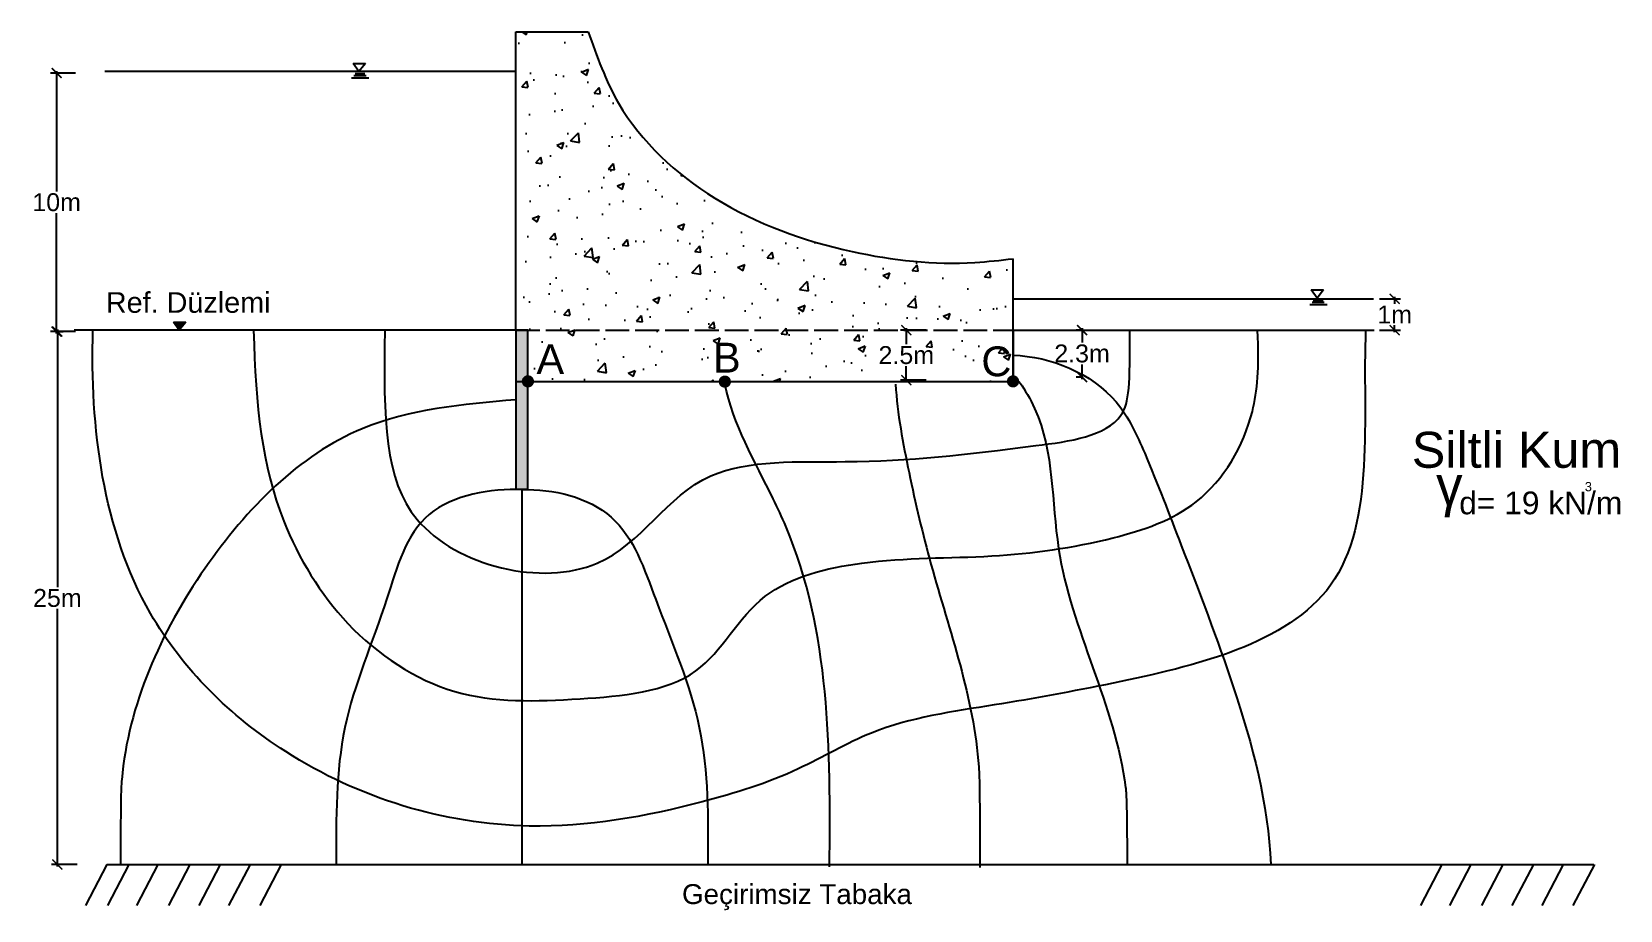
# Model space of a CAD drawing. Header units: millimetres. Extents: x 1534 to 1613.9, y 1186.9 to 1231.1.
import ezdxf

# ---------------------------------------------------------------- set-up
doc = ezdxf.new("R2010")
doc.units = ezdxf.units.MM
doc.linetypes.add('ACAD_ISO02W100', pattern=[15, 12, -3])
doc.styles.get("Standard").update_dxf_attribs({"font": 'arial.ttf'})
doc.dimstyles.new('sınaw', dxfattribs={"dimtxt": 0.9, "dimasz": 0.5, "dimexe": 0.2995, "dimexo": 0.299, "dimgap": 0.09, "dimtad": 0, "dimtih": 1, "dimtoh": 1, "dimdec": 1, "dimzin": 0, "dimdsep": 46, "dimtxsty": 'Standard', "dimblk": 'ARCHTICK', "dimcen": 0.09, "dimdle": 0.1, "dimadec": 0, "dimazin": 0, "dimtfac": 1, "dimtdec": 1, "dimtofl": 0, "dimtmove": 0, "dimatfit": 3, "dimldrblk": 'ARCHTICK', "dimfxl": 1, "dimfxlon": 1, "dimtolj": 1, "dimtzin": 0, "dimlwd": 25, "dimarcsym": 0})
pattern_1 = [(50, (0, 0), (3.6436934, -0.3187817), [0.381, -4.191]), (355, (0, 0), (-0.7048565, 3.821133), [0.3048, -3.3528]), (100.451, (0.3036, -0.0266), (2.93885, 3.502334), [0.3238, -3.5618]), (46.1842, (0, 1.016), (5.421581, -0.840847), [0.5715, -6.2865]), (96.6356, (0.452, 0.946), (4.748085, 4.948511), [0.4857, -5.3427]), (351.184, (0, 1.016), (4.748092, 4.948502), [0.4572, -5.0292]), (21, (0.508, 0.762), (3.0322976, -2.0453104), [0.381, -4.191]), (326, (0.508, 0.762), (1.2360406, 3.683759), [0.3048, -3.3528]), (71.4514, (0.7607, 0.5916), (4.26833, 1.638457), [0.3238, -3.5618]), (37.5, (0, 0), (0.0617721, 1.6911008), [0, -3.31216, 0, -3.4036, 0, -3.3655]), (7.5, (0, 0), (1.3363933, 2.0036115), [0, -1.94056, 0, -3.23596, 0, -1.2827]), (327.5, (-1.1328, 0), (2.7118119, -0.1145749), [0, -1.27, 0, -3.9624, 0, -5.2578]), (317.5, (-1.6408, 0), (2.9625836, 0.5085298), [0, -1.651, 0, -2.63144, 0, -3.7338])]

# ---------------------------------------------------------------- blocks, each defined once
blk = doc.blocks.new('_ArchTick')
at = {"color": 0, "linetype": 'ByBlock', "const_width": 0.15}
blk.add_lwpolyline([(-0.5, -0.5), (0.5, 0.5)], dxfattribs=at)
blk = doc.blocks.new('*D3')
at = {"color": 0, "lineweight": -2}
for p, q in [((1536.253, 1229.017), (1534.996, 1229.017)), ((1536.253, 1216.017), (1534.996, 1216.017))]:
    blk.add_line(p, q, dxfattribs=at)
at = {"color": 0, "lineweight": 25}
for p, q in [((1535.296, 1229.117), (1535.296, 1223.066)), ((1535.296, 1215.917), (1535.296, 1221.967))]:
    blk.add_line(p, q, dxfattribs=at)
at = {"layer": 'Defpoints', "color": 0}
for p in [(1536.552, 1229.017), (1535.296, 1216.017), (1536.552, 1216.017)]:
    blk.add_point(p, dxfattribs=at)
at = {"color": 0, "lineweight": 25, "xscale": 0.5, "yscale": 0.5, "zscale": 0.5}
for p, rotation in [((1535.296, 1229.017), 90), ((1535.296, 1216.017), 270)]:
    blk.add_blockref('_ArchTick', p, dxfattribs=dict(at, rotation=rotation))
at = {"color": 0, "insert": (1535.296, 1222.517), "char_height": 0.9, "attachment_point": 5}
blk.add_mtext('\\A1;10m', dxfattribs=at)
blk = doc.blocks.new('*D5')
at = {"color": 0, "lineweight": -2}
for p, q in [((1601.828, 1217.661), (1602.889, 1217.661)), ((1601.828, 1216.089), (1602.889, 1216.089))]:
    blk.add_line(p, q, dxfattribs=at)
at = {"color": 0, "lineweight": 25}
for p, q in [((1602.59, 1217.761), (1602.59, 1217.417)), ((1602.59, 1215.989), (1602.59, 1216.333))]:
    blk.add_line(p, q, dxfattribs=at)
at = {"layer": 'Defpoints', "color": 0}
for p in [(1601.529, 1217.661), (1601.529, 1216.089), (1602.59, 1216.089)]:
    blk.add_point(p, dxfattribs=at)
at = {"color": 0, "lineweight": 25, "xscale": 0.5, "yscale": 0.5, "zscale": 0.5}
for p, rotation in [((1602.59, 1217.661), 90), ((1602.59, 1216.089), 270)]:
    blk.add_blockref('_ArchTick', p, dxfattribs=dict(at, rotation=rotation))
at = {"color": 0, "insert": (1602.59, 1216.875), "char_height": 0.9, "attachment_point": 5}
blk.add_mtext('\\A1;1m ', dxfattribs=at)
blk = doc.blocks.new('*D8')
at = {"color": 0, "lineweight": -2}
for p, q in [((1535.295, 1216.017), (1535.633, 1216.017)), ((1536.334, 1189.226), (1535.034, 1189.226))]:
    blk.add_line(p, q, dxfattribs=at)
at = {"color": 0, "lineweight": 25}
for p, q in [((1535.334, 1216.117), (1535.334, 1203.171)), ((1535.334, 1189.126), (1535.334, 1202.072))]:
    blk.add_line(p, q, dxfattribs=at)
at = {"layer": 'Defpoints', "color": 0}
for p in [(1534.996, 1216.017), (1535.334, 1189.226), (1537.82, 1189.226)]:
    blk.add_point(p, dxfattribs=at)
at = {"color": 0, "lineweight": 25, "xscale": 0.5, "yscale": 0.5, "zscale": 0.5}
for p, rotation in [((1535.334, 1216.017), 90), ((1535.334, 1189.226), 270)]:
    blk.add_blockref('_ArchTick', p, dxfattribs=dict(at, rotation=rotation))
at = {"color": 0, "insert": (1535.334, 1202.621), "char_height": 0.9, "attachment_point": 5}
blk.add_mtext('\\A1;25m', dxfattribs=at)
blk = doc.blocks.new('*D10')
at = {"color": 0, "lineweight": -2}
for p, q in [((1579.029, 1216.089), (1577.73, 1216.089)), ((1579.029, 1213.573), (1577.73, 1213.573))]:
    blk.add_line(p, q, dxfattribs=at)
at = {"color": 0, "lineweight": 25}
for p, q in [((1578.029, 1216.189), (1578.029, 1215.381)), ((1578.029, 1213.473), (1578.029, 1214.281))]:
    blk.add_line(p, q, dxfattribs=at)
at = {"layer": 'Defpoints', "color": 0}
for p in [(1583.398, 1216.089), (1578.029, 1213.573), (1583.398, 1213.573)]:
    blk.add_point(p, dxfattribs=at)
at = {"color": 0, "lineweight": 25, "xscale": 0.5, "yscale": 0.5, "zscale": 0.5}
for p, rotation in [((1578.029, 1216.089), 90), ((1578.029, 1213.573), 270)]:
    blk.add_blockref('_ArchTick', p, dxfattribs=dict(at, rotation=rotation))
at = {"color": 0, "insert": (1578.029, 1214.831), "char_height": 0.9, "attachment_point": 5}
blk.add_mtext('\\A1;2.5m', dxfattribs=at)
blk = doc.blocks.new('*D11')
at = {"color": 0, "lineweight": -2}
for p, q in [((1586.868, 1216.094), (1586.568, 1216.094)), ((1586.868, 1213.732), (1586.568, 1213.732))]:
    blk.add_line(p, q, dxfattribs=at)
at = {"color": 0, "lineweight": 25}
for p, q in [((1586.868, 1216.194), (1586.868, 1215.463)), ((1586.868, 1213.632), (1586.868, 1214.363))]:
    blk.add_line(p, q, dxfattribs=at)
at = {"layer": 'Defpoints', "color": 0}
for p in [(1587.047, 1216.094), (1586.868, 1213.732), (1587.065, 1213.732)]:
    blk.add_point(p, dxfattribs=at)
at = {"color": 0, "lineweight": 25, "xscale": 0.5, "yscale": 0.5, "zscale": 0.5}
for p, rotation in [((1586.868, 1216.094), 90), ((1586.868, 1213.732), 270)]:
    blk.add_blockref('_ArchTick', p, dxfattribs=dict(at, rotation=rotation))
at = {"color": 0, "insert": (1586.868, 1214.913), "char_height": 0.9, "attachment_point": 5}
blk.add_mtext('\\A1;2.3m', dxfattribs=at)

msp = doc.modelspace()

# ---------------------------------------------------------------- hatches: boundary and pattern name
h = msp.add_hatch()
h.set_pattern_fill('AR-CONC', color=256, scale=0.02, style=0)
h.set_pattern_definition(pattern_1)
edge = h.paths.add_edge_path()
edge.add_spline(control_points=[(1583.398, 1219.679), (1582.761, 1219.606), (1580.068, 1219.294), (1574.846, 1219.874), (1568.365, 1222.179), (1563.68, 1226.474), (1562.467, 1229.854), (1562.023, 1231.089)], knot_values=[0, 0, 0, 0, 1.923059, 8.125941, 15.54288, 22.330266, 26.237855, 26.237855, 26.237855, 26.237855], degree=3, periodic=0)
edge.add_line((1562.023, 1231.089), (1558.398, 1231.089))
edge.add_line((1558.398, 1231.089), (1558.398, 1216.089))
edge.add_line((1558.398, 1216.089), (1583.398, 1216.089))
edge.add_line((1583.398, 1216.089), (1583.398, 1217.089))
edge.add_line((1583.398, 1217.089), (1583.398, 1219.679))
for points in [[(1541.791, 1216.494), (1541.17, 1216.494), (1541.464, 1216.089)], [(1558.998, 1216.089), (1558.398, 1216.089), (1558.398, 1215.089), (1558.398, 1210.089), (1558.398, 1208.089), (1558.998, 1208.089)]]:
    msp.add_hatch(color=256).paths.add_polyline_path(points)
h = msp.add_hatch()
h.set_pattern_fill('AR-CONC', color=256, scale=0.02, style=0)
h.set_pattern_definition(pattern_1)
edge = h.paths.add_edge_path()
edge.add_line((1583.398, 1216.089), (1558.998, 1216.089))
edge.add_line((1558.998, 1216.089), (1558.998, 1213.515))
edge.add_line((1558.998, 1213.515), (1583.398, 1213.515))
edge.add_spline(control_points=[(1583.398, 1213.515), (1583.397, 1213.536), (1583.397, 1213.556), (1583.398, 1213.573)], knot_values=[0, 0, 0, 0, 0.122192, 0.122192, 0.122192, 0.122192], degree=3, periodic=0)
edge.add_spline(control_points=[(1585.061, 1210.352), (1584.928, 1210.963), (1584.45, 1212.54), (1583.423, 1213.999), (1583.398, 1213.573)], knot_values=[0.122192, 0.122192, 0.122192, 0.122192, 1.999878, 5.054745, 5.054745, 5.054745, 5.054745], degree=3, periodic=0)
edge.add_line((1583.398, 1213.573), (1583.398, 1216.089))
h.paths.add_polyline_path([(1581.324, 1212.927), (1583.587, 1212.927), (1583.587, 1216.018), (1581.324, 1216.018)], flags=24)
h.paths.add_polyline_path([(1567.775, 1213.137), (1569.923, 1213.137), (1569.923, 1216.228), (1567.775, 1216.228)], flags=9)
h.paths.add_polyline_path([(1559.049, 1213.062), (1561.203, 1213.062), (1561.203, 1216.153), (1559.049, 1216.153)], flags=9)
h = msp.add_hatch(color=256)
edge = h.paths.add_edge_path()
edge.add_arc((1558.998, 1213.515), 0.309, 66.38844, 144.23601)
edge.add_arc((1550.049, 1201.354), 15.099, 53.64916, 54.82286, ccw=False)
edge.add_spline(control_points=[(1558.998, 1213.515), (1559.04, 1213.609), (1559.081, 1213.704), (1559.122, 1213.798)], knot_values=[25.126339, 25.126339, 25.126339, 25.126339, 25.418456, 25.418456, 25.418456, 25.418456], degree=3, periodic=0)
edge = h.paths.add_edge_path()
edge.add_spline(control_points=[(1559.122, 1213.798), (1559.081, 1213.704), (1559.04, 1213.609), (1558.998, 1213.515)], knot_values=[25.126339, 25.126339, 25.126339, 25.126339, 25.418456, 25.418456, 25.418456, 25.418456], degree=3, periodic=0)
edge.add_arc((1550.049, 1201.354), 15.099, 52.47546, 53.64916, ccw=False)
edge.add_arc((1558.998, 1213.515), 0.309, 323.06231, 360)
edge.add_arc((1558.998, 1213.515), 0.309, 360, 426.38844)
edge = h.paths.add_edge_path()
edge.add_arc((1550.049, 1201.354), 15.099, 52.47546, 53.64916)
edge.add_spline(control_points=[(1558.998, 1213.515), (1558.957, 1213.421), (1558.915, 1213.326), (1558.872, 1213.233)], knot_values=[24.834157, 24.834157, 24.834157, 24.834157, 25.126339, 25.126339, 25.126339, 25.126339], degree=3, periodic=0)
edge.add_arc((1558.998, 1213.515), 0.309, 245.91106, 323.06231)
edge = h.paths.add_edge_path()
edge.add_arc((1550.049, 1201.354), 15.099, 53.64916, 54.82286)
edge.add_arc((1558.998, 1213.515), 0.309, 144.23601, 180)
edge.add_arc((1558.998, 1213.515), 0.309, 180, 245.91106)
edge.add_spline(control_points=[(1558.872, 1213.233), (1558.915, 1213.326), (1558.957, 1213.421), (1558.998, 1213.515)], knot_values=[24.834157, 24.834157, 24.834157, 24.834157, 25.126339, 25.126339, 25.126339, 25.126339], degree=3, periodic=0)
h = msp.add_hatch(color=256)
edge = h.paths.add_edge_path()
edge.add_arc((1568.902, 1213.501), 0.309, 66.38844, 144.23601)
edge.add_arc((1559.952, 1201.34), 15.099, 53.64916, 54.82286, ccw=False)
edge.add_spline(control_points=[(1568.902, 1213.501), (1568.943, 1213.595), (1568.984, 1213.69), (1569.026, 1213.784)], knot_values=[25.126339, 25.126339, 25.126339, 25.126339, 25.418456, 25.418456, 25.418456, 25.418456], degree=3, periodic=0)
edge = h.paths.add_edge_path()
edge.add_spline(control_points=[(1569.026, 1213.784), (1568.984, 1213.69), (1568.943, 1213.595), (1568.902, 1213.501)], knot_values=[25.126339, 25.126339, 25.126339, 25.126339, 25.418456, 25.418456, 25.418456, 25.418456], degree=3, periodic=0)
edge.add_arc((1559.952, 1201.34), 15.099, 52.47546, 53.64916, ccw=False)
edge.add_arc((1568.902, 1213.501), 0.309, 323.06231, 360)
edge.add_arc((1568.902, 1213.501), 0.309, 360, 426.38844)
edge = h.paths.add_edge_path()
edge.add_arc((1559.952, 1201.34), 15.099, 52.47546, 53.64916)
edge.add_spline(control_points=[(1568.902, 1213.501), (1568.86, 1213.406), (1568.818, 1213.312), (1568.775, 1213.218)], knot_values=[24.834157, 24.834157, 24.834157, 24.834157, 25.126339, 25.126339, 25.126339, 25.126339], degree=3, periodic=0)
edge.add_arc((1568.902, 1213.501), 0.309, 245.91106, 323.06231)
edge = h.paths.add_edge_path()
edge.add_arc((1559.952, 1201.34), 15.099, 53.64916, 54.82286)
edge.add_arc((1568.902, 1213.501), 0.309, 144.23601, 180)
edge.add_arc((1568.902, 1213.501), 0.309, 180, 245.91106)
edge.add_spline(control_points=[(1568.775, 1213.218), (1568.818, 1213.312), (1568.86, 1213.406), (1568.902, 1213.501)], knot_values=[24.834157, 24.834157, 24.834157, 24.834157, 25.126339, 25.126339, 25.126339, 25.126339], degree=3, periodic=0)
h = msp.add_hatch(color=256)
edge = h.paths.add_edge_path()
edge.add_arc((1583.398, 1213.515), 0.309, 66.38844, 144.23601)
edge.add_arc((1574.449, 1201.354), 15.099, 53.64916, 54.82286, ccw=False)
edge.add_spline(control_points=[(1583.398, 1213.515), (1583.44, 1213.609), (1583.481, 1213.704), (1583.522, 1213.798)], knot_values=[25.126339, 25.126339, 25.126339, 25.126339, 25.418456, 25.418456, 25.418456, 25.418456], degree=3, periodic=0)
edge = h.paths.add_edge_path()
edge.add_spline(control_points=[(1583.522, 1213.798), (1583.481, 1213.704), (1583.44, 1213.609), (1583.398, 1213.515)], knot_values=[25.126339, 25.126339, 25.126339, 25.126339, 25.418456, 25.418456, 25.418456, 25.418456], degree=3, periodic=0)
edge.add_arc((1574.449, 1201.354), 15.099, 52.47546, 53.64916, ccw=False)
edge.add_arc((1583.398, 1213.515), 0.309, 323.06231, 360)
edge.add_arc((1583.398, 1213.515), 0.309, 360, 426.38844)
edge = h.paths.add_edge_path()
edge.add_arc((1574.449, 1201.354), 15.099, 52.47546, 53.64916)
edge.add_spline(control_points=[(1583.398, 1213.515), (1583.357, 1213.421), (1583.315, 1213.326), (1583.272, 1213.233)], knot_values=[24.834157, 24.834157, 24.834157, 24.834157, 25.126339, 25.126339, 25.126339, 25.126339], degree=3, periodic=0)
edge.add_arc((1583.398, 1213.515), 0.309, 245.91106, 323.06231)
edge = h.paths.add_edge_path()
edge.add_arc((1574.449, 1201.354), 15.099, 53.64916, 54.82286)
edge.add_arc((1583.398, 1213.515), 0.309, 144.23601, 180)
edge.add_arc((1583.398, 1213.515), 0.309, 180, 245.91106)
edge.add_spline(control_points=[(1583.272, 1213.233), (1583.315, 1213.326), (1583.357, 1213.421), (1583.398, 1213.515)], knot_values=[24.834157, 24.834157, 24.834157, 24.834157, 25.126339, 25.126339, 25.126339, 25.126339], degree=3, periodic=0)

# ---------------------------------------------------------------- linework, layer by layer
for p, q in [((1558.398, 1216.089), (1558.398, 1231.089)), ((1558.398, 1231.089), (1558.398, 1231.089)), ((1558.398, 1231.089), (1562.023, 1231.089)), ((1545.202, 1229.089), (1537.726, 1229.089)), ((1558.398, 1229.089), (1545.202, 1229.089)), ((1550.125, 1228.77), (1551.004, 1228.77)), ((1550.497, 1229.089), (1550.203, 1229.494)), ((1550.203, 1229.494), (1550.824, 1229.494)), ((1550.24, 1228.888), (1550.858, 1228.888)), ((1550.305, 1228.984), (1550.805, 1228.984)), ((1550.824, 1229.494), (1550.497, 1229.089)), ((1558.398, 1216.089), (1558.398, 1229.089)), ((1583.398, 1216.089), (1583.398, 1219.679)), ((1583.36, 1217.661), (1601.529, 1217.661)), ((1598.692, 1217.705), (1598.398, 1218.109)), ((1598.398, 1218.109), (1599.019, 1218.109)), ((1598.5, 1217.6), (1599, 1217.6)), ((1599.019, 1218.109), (1598.692, 1217.705)), ((1583.398, 1216.089), (1583.398, 1217.089)), ((1598.321, 1217.386), (1599.199, 1217.386)), ((1598.435, 1217.503), (1599.053, 1217.503)), ((1545.202, 1216.089), (1536.177, 1216.089)), ((1541.464, 1216.089), (1541.17, 1216.494)), ((1541.17, 1216.494), (1541.791, 1216.494)), ((1541.791, 1216.494), (1541.464, 1216.089)), ((1558.398, 1216.089), (1545.202, 1216.089)), ((1558.398, 1216.089), (1558.398, 1215.089)), ((1558.998, 1216.089), (1558.398, 1216.089)), ((1558.398, 1216.089), (1558.398, 1213.515)), ((1558.998, 1208.089), (1558.998, 1216.089)), ((1558.998, 1213.515), (1558.998, 1216.089)), ((1583.398, 1216.089), (1601.567, 1216.089)), ((1583.398, 1216.089), (1583.398, 1213.515)), ((1583.398, 1213.515), (1583.398, 1216.089)), ((1558.398, 1215.089), (1558.398, 1210.089)), ((1558.398, 1213.515), (1583.398, 1213.515)), ((1558.998, 1213.515), (1583.398, 1213.515)), ((1564.398, 1213.515), (1570.398, 1213.515)), ((1570.398, 1213.515), (1576.398, 1213.515)), ((1558.398, 1210.089), (1558.398, 1208.089)), ((1558.398, 1208.089), (1558.998, 1208.089)), ((1558.698, 1208.089), (1558.698, 1189.226)), ((1537.82, 1189.226), (1536.745, 1187.16)), ((1537.82, 1189.226), (1612.605, 1189.226)), ((1538.921, 1189.226), (1537.847, 1187.16)), ((1540.384, 1189.226), (1539.31, 1187.16)), ((1541.99, 1189.226), (1540.915, 1187.16)), ((1543.524, 1189.226), (1542.449, 1187.16)), ((1545.023, 1189.226), (1543.948, 1187.16)), ((1546.592, 1189.226), (1545.518, 1187.16)), ((1604.963, 1189.226), (1603.888, 1187.16)), ((1606.425, 1189.226), (1605.351, 1187.16)), ((1608.031, 1189.226), (1606.956, 1187.16)), ((1609.565, 1189.226), (1608.49, 1187.16)), ((1611.064, 1189.226), (1609.989, 1187.16)), ((1612.634, 1189.226), (1611.559, 1187.16))]:
    msp.add_line(p, q)
at = {"linetype": 'ACAD_ISO02W100', "ltscale": 0.1}
msp.add_line((1558.398, 1216.089), (1583.398, 1216.089), dxfattribs=at)
msp.add_spline([(1562.023, 1231.089), (1563.561, 1227.497), (1568.393, 1222.731), (1575.306, 1220.043), (1581.484, 1219.493), (1583.398, 1219.679)], degree=3)
at = {"start_tangent": (-0.0428, -0.999084), "end_tangent": (0.031237, 0.999512)}
msp.add_spline([(1601.132, 1216.087), (1599.361, 1203.263), (1588.435, 1198.346), (1582.452, 1197.247), (1576.28, 1195.836), (1572.596, 1194.035), (1567.758, 1192.372), (1559.068, 1191.158), (1546.817, 1194.899), (1540.017, 1201.847), (1537.125, 1216.076)], degree=3, dxfattribs=at)
for points, knots in [([(1545.202, 1216.089), (1545.301, 1212.218), (1545.845, 1207.283), (1549.726, 1200.887), (1555.179, 1197.289), (1561.378, 1197.474), (1567.998, 1198.081), (1570.206, 1203.193), (1576.343, 1204.72), (1582.193, 1204.558), (1587.912, 1205.347), (1593.173, 1207.116), (1595.58, 1211.292), (1595.778, 1214.139), (1595.694, 1216.084)], [0, 0, 0, 0, 9.007537, 15.083114, 21.639628, 28.150712, 34.309645, 39.962885, 45.114577, 51.673445, 57.834806, 62.396254, 67.742635, 70.982382, 70.982382, 70.982382, 70.982382]), ([(1551.8, 1216.089), (1551.737, 1211.551), (1551.8, 1205.019), (1563.261, 1202.388), (1566.943, 1209.751), (1576.294, 1209.277), (1582.273, 1209.974), (1589.215, 1210.899), (1589.283, 1213.374), (1589.264, 1216.109)], [0, 0, 0, 0, 8.414078, 18.46526, 26.686811, 33.476925, 43.110616, 47.652046, 50.359031, 50.359031, 50.359031, 50.359031]), ([(1583.398, 1214.832), (1585.296, 1214.77), (1588.43, 1213.492), (1590.323, 1209.266), (1592.161, 1204.462), (1594.771, 1197.748), (1596.241, 1192.255), (1596.363, 1189.226)], [0, 0, 0, 0, 5.696987, 8.64757, 13.636306, 21.205427, 30.31368, 30.31368, 30.31368, 30.31368]), ([(1583.398, 1213.515), (1583.372, 1214.071), (1585.546, 1211.029), (1585.058, 1203.154), (1588.679, 1196.99), (1589.121, 1192.537), (1589.14, 1189.226)], [0, 0, 0, 0, 3.177058, 10.31033, 22.787665, 23.635411, 23.635411, 23.635411, 23.635411]), ([(1574.166, 1189.112), (1574.225, 1195.045), (1574.199, 1201.473), (1570.679, 1209.047), (1569.305, 1211.366), (1568.906, 1213.401)], [0.688088, 0.688088, 0.688088, 0.688088, 17.959258, 19.476567, 25.751877, 25.751877, 25.751877, 25.751877]), ([(1577.484, 1213.371), (1577.581, 1211.882), (1578.153, 1208.83), (1579.637, 1202.467), (1581.669, 1196.978), (1581.725, 1192.834), (1581.724, 1189.082)], [1.576316, 1.576316, 1.576316, 1.576316, 6.055922, 10.788572, 21.267016, 23.216835, 23.216835, 23.216835, 23.216835]), ([(1558.398, 1212.589), (1555.72, 1212.355), (1549.444, 1211.806), (1541.996, 1204.228), (1538.742, 1196.882), (1538.516, 1192.74), (1538.506, 1189.226)], [0, 0, 0, 0, 7.864068, 18.430269, 29.863749, 31.001375, 31.001375, 31.001375, 31.001375]), ([(1558.707, 1208.065), (1557.146, 1208.128), (1553.28, 1207.501), (1551.805, 1201.763), (1549.319, 1196.214), (1549.344, 1191.548), (1549.361, 1189.226)], [0, 0, 0, 0, 4.687085, 9.394752, 16.18373, 23.093376, 23.093376, 23.093376, 23.093376]), ([(1558.707, 1208.065), (1560.268, 1208.128), (1563.82, 1207.262), (1565.608, 1201.763), (1568.098, 1196.217), (1568.062, 1191.544), (1568.05, 1189.226)], [0, 0, 0, 0, 4.687085, 9.394752, 16.18373, 23.09143, 23.09143, 23.09143, 23.09143])]:
    msp.add_open_spline(points, degree=3, knots=knots)

# ---------------------------------------------------------------- texts
at = {"insert": (1537.772, 1217.999), "char_height": 1.036, "attachment_point": 1}
msp.add_mtext_dynamic_manual_height_columns('Ref. Düzlemi', width=27.1091, gutter_width=12.5, heights=[0], dxfattribs=at)
at = {"attachment_point": 1}
for s, insert, char_height, width in [('A', (1559.427, 1215.381), 1.5, 3.02376), ('B', (1568.304, 1215.456), 1.5, 3.02376), ('C', (1581.803, 1215.272), 1.5, 3.02376), ('Siltli Kum', (1603.451, 1210.98), 1.8094, 13.29161), ('{\\fSymbol|b0|i0|c2|p18;g}', (1604.67, 1209.278), 2, 9.60299), ('d= 19 kN/m\\P', (1605.836, 1207.975), 1.1425, 8.45057), ('3', (1612.154, 1208.452), 0.46, 3.47949), ('Geçirimsiz Tabaka', (1566.748, 1188.236), 1, 14.714)]:
    msp.add_mtext(s, dxfattribs=dict(at, insert=insert, char_height=char_height, width=width))

# ---------------------------------------------------------------- dimensions: what is measured, and where the dimension line sits
for base, p1, p2, text, picture, middle in [((1535.296, 1216.017), (1536.552, 1229.017), (1536.552, 1216.017), '10m', '*D3', (1535.296, 1222.517)), ((1602.59, 1216.089), (1601.529, 1217.661), (1601.529, 1216.089), '1m ', '*D5', (1602.59, 1216.875)), ((1535.334, 1189.226), (1534.996, 1216.017), (1537.82, 1189.226), '25m', '*D8', (1535.334, 1202.621)), ((1578.029, 1213.573), (1583.398, 1216.089), (1583.398, 1213.573), '2.5m', '*D10', (1578.029, 1214.831)), ((1586.868, 1213.732), (1587.047, 1216.094), (1587.065, 1213.732), '2.3m', '*D11', (1586.868, 1214.913))]:
    dim = msp.add_linear_dim(base=base, p1=p1, p2=p2, angle=90, text=text, dimstyle='sınaw')
    dim.commit()
    dim.dimension.update_dxf_attribs({"geometry": picture, "text_midpoint": middle})

doc.saveas('drawing.dxf')
